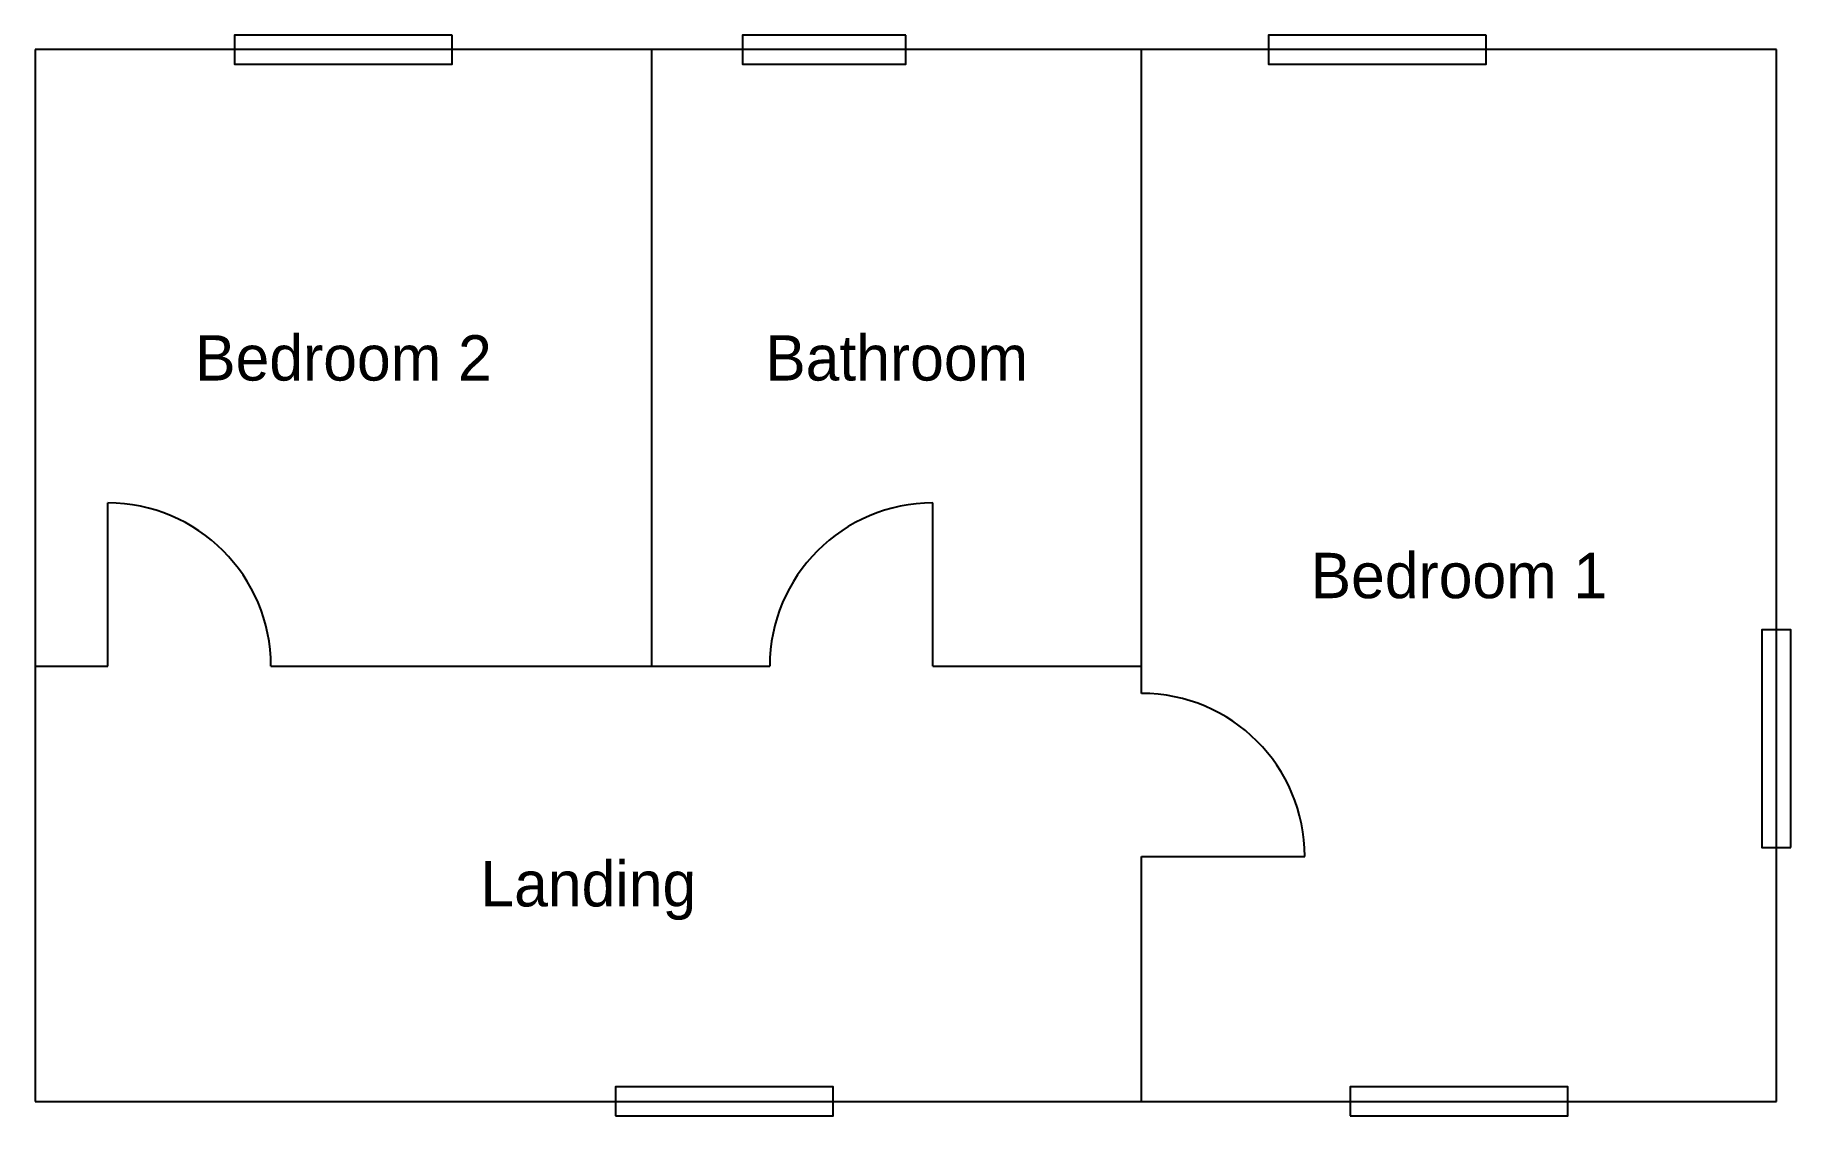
# Model space of a CAD drawing. Header units: centimetres. Extents: x 0 to 968, y -8 to 588.
import ezdxf
from ezdxf.enums import TextEntityAlignment as Align

# ---------------------------------------------------------------- set-up
doc = ezdxf.new("R2010")
doc.units = ezdxf.units.CM
for name, color, linetype in [('DOORS', 7, 'CONTINUOUS'), ('TEXT', 7, 'CONTINUOUS'), ('WALLS', 7, 'CONTINUOUS'), ('WINDOWS', 7, 'CONTINUOUS')]:
    doc.layers.add(name, color=color, linetype=linetype)

msp = doc.modelspace()

# ---------------------------------------------------------------- linework, layer by layer
at = {"layer": 'DOORS'}
for p, q in [((40, 240), (40, 330)), ((495, 240), (495, 330)), ((610, 135), (700, 135))]:
    msp.add_line(p, q, dxfattribs=at)
for centre, start, end in [((40, 240), 0, 90), ((495, 240), 90, -180), ((610, 135), 0, 90)]:
    msp.add_arc(centre, 90, start, end, dxfattribs=at)
at = {"layer": 'WALLS'}
for p, q in [((340.0003, 580), (0, 580)), ((0, 580), (0, 239.9999)), ((340, 240), (340, 580)), ((610.0003, 580), (340.0003, 580)), ((610, 239.9999), (610, 580)), ((960, 580), (610.0003, 580)), ((960, 0), (960, 580)), ((0, 240), (40, 240)), ((0, 239.9999), (0, 0)), ((130, 240), (340, 240)), ((340, 240), (405, 240)), ((495, 240), (610, 240)), ((610, 225), (610, 239.9999)), ((610, 0), (610, 135)), ((0, 0), (610.0003, 0)), ((610.0003, 0), (960, 0))]:
    msp.add_line(p, q, dxfattribs=at)
at = {"layer": 'WINDOWS'}
for points in [[(230, 588), (110, 588), (110, 572), (230, 572)], [(480, 588), (390, 588), (390, 572), (480, 572)], [(800, 588), (680, 588), (680, 572), (800, 572)], [(968, 140), (968, 260), (952, 260), (952, 140)], [(320, -8), (440, -8), (440, 8), (320, 8)], [(725, -8), (845, -8), (845, 8), (725, 8)]]:
    msp.add_lwpolyline(points, close=True, dxfattribs=at)

# ---------------------------------------------------------------- texts
at = {"layer": 'TEXT'}
for s, p in [('Bedroom 2', (170, 410)), ('Bathroom', (475, 410)), ('Bedroom 1', (785, 290)), ('Landing', (305, 120))]:
    msp.add_text(s, height=25, dxfattribs=at).set_placement(p, align=Align.MIDDLE_CENTER)

doc.saveas('drawing.dxf')
